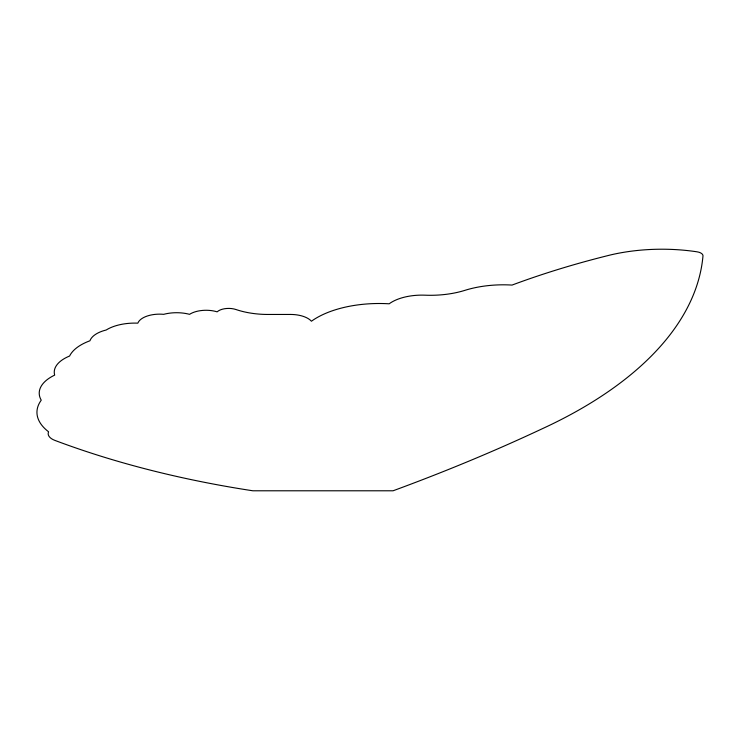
<?xml version="1.0" encoding="UTF-8"?>
<svg xmlns="http://www.w3.org/2000/svg" width="740" height="740" viewBox="0 0 740 740"><rect width="100%" height="100%" fill="white"/><g stroke="black" fill="none" stroke-linecap="round" stroke-linejoin="round"><path stroke-width="1.11" d="M290.644 314.454L269.073 314.454A57.073 28.536 0 0 1 236.005 309.533A13.08 6.54 0 0 0 217.144 311.845A20.924 10.462 0 0 0 189.56 314.334A27.5 13.745 0 0 0 163.669 314.334A22.126 11.063 0 0 0 137.853 323.158A36.667 18.334 0 0 0 106.181 330.012A29.702 14.846 0 0 0 89.947 340.779A53.558 26.779 0 0 0 69.597 356.032A41.625 20.812 0 0 0 54.677 375.115A49.876 24.938 0 0 0 41.246 400.183A70.809 35.409 0 0 0 48.59 431.781A16.844 8.418 0 0 0 54.88 440.393A640.461 320.226 0 0 0 252.858 490.787L393.051 490.787A1618.056 809.033 0 0 0 542.392 428.682A500.101 250.046 0 0 0 703 255.661A8.362 4.181 0 0 0 697.071 251.822A121.046 60.523 0 0 0 611.018 254.828A630.193 315.101 0 0 0 512.043 285.076A72.233 36.112 0 0 0 464.97 290.33A65 32.495 0 0 1 425.158 295.186A39.608 19.804 0 0 0 389.175 303.807A82.418 41.209 0 0 0 311.429 321.225A22.718 11.359 0 0 0 290.644 314.454"/></g></svg>
